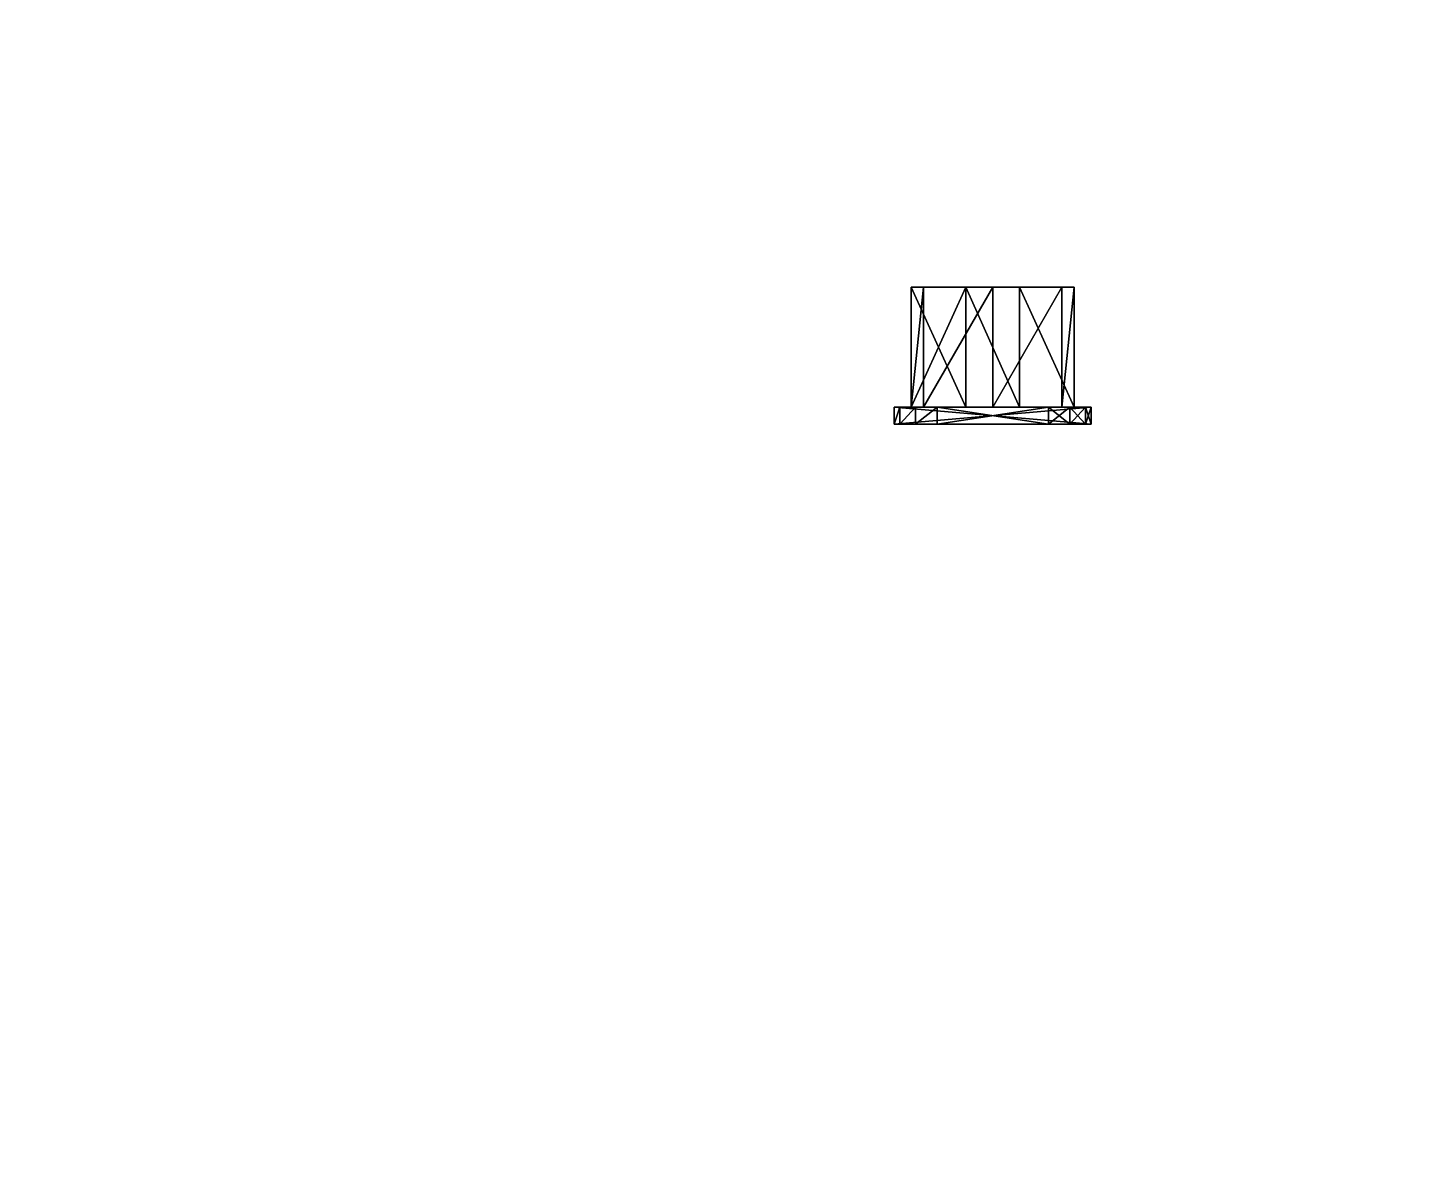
# Model space of a CAD drawing. Extents: x -100 to 4856, y -100 to 4830.
# Drawn here: x 1604.8 to 1766.9, y 4432.5 to 4565 of the extents above; entities that cross this region are included whole.
import ezdxf

# ---------------------------------------------------------------- set-up
doc = ezdxf.new("R2010")
doc.units = 0
for name, color, linetype in [('LAYER0', 7, 'CONTINUOUS'), ('LAYER756', 7, 'CONTINUOUS'), ('LAYER801', 7, 'CONTINUOUS'), ('LAYER810', 7, 'CONTINUOUS'), ('LAYER815', 7, 'CONTINUOUS'), ('LAYER824', 7, 'CONTINUOUS'), ('LAYER87', 9, 'CONTINUOUS')]:
    doc.layers.add(name, color=color, linetype=linetype)

msp = doc.modelspace()

# ---------------------------------------------------------------- linework, layer by layer
at = {"layer": 'LAYER0', "invisible_edges": 1}
for points in [[(4856, 4830, -5), (-100, -100, -5), (-100, 4830, -5), (4856, 4830, -5)], [(-100, -100, -5), (4856, 4830, -5), (4856, -100, -5), (-100, -100, -5)], [(4856, -100), (-100, 4830), (-100, -100), (4856, -100)], [(-100, 4830), (4856, -100), (4856, 4830), (-100, 4830)]]:
    msp.add_3dface(points, dxfattribs=at)
at = {"layer": 'LAYER756', "invisible_edges": 1}
for points in [[(2150, 4710, 81), (626, 4320, 81), (626, 4710, 81), (2150, 4710, 81)], [(626, 4320, 81), (2150, 4710, 81), (2150, 4320, 81), (626, 4320, 81)], [(2150, 4320, 99), (626, 4710, 99), (626, 4320, 99), (2150, 4320, 99)], [(626, 4710, 99), (2150, 4320, 99), (2150, 4710, 99), (626, 4710, 99)]]:
    msp.add_3dface(points, dxfattribs=at)
at = {"layer": 'LAYER801', "invisible_edges": 1}
for points in [[(1308, 4685.4, 535), (2150, 4340, 535), (2150, 4685.4, 535), (1308, 4685.4, 535)], [(2150, 4340, 535), (1308, 4685.4, 535), (1308, 4340, 535), (2150, 4340, 535)], [(1308, 4340, 517), (2150, 4685.4, 517), (2150, 4340, 517), (1308, 4340, 517)], [(2150, 4685.4, 517), (1308, 4340, 517), (1308, 4685.4, 517), (2150, 4685.4, 517)]]:
    msp.add_3dface(points, dxfattribs=at)
at = {"layer": 'LAYER810'}
for points in [[(1709.417, 4520.7, 530.613), (1707.982, 4520.7, 539.5686), (1709.417, 4534.7, 530.613), (1709.417, 4520.7, 530.613)], [(1709.417, 4534.7, 530.613), (1707.982, 4520.7, 539.5686), (1707.982, 4534.7, 539.5686), (1709.417, 4534.7, 530.613)], [(1717.5, 4534.7, 539.5), (1707.982, 4534.7, 539.5686), (1717.5, 4534.7, 546), (1717.5, 4534.7, 539.5)], [(1717.5, 4534.7, 546), (1707.982, 4534.7, 539.5686), (1714.377, 4534.7, 546), (1717.5, 4534.7, 546)], [(1714.377, 4520.7, 546), (1714.377, 4534.7, 546), (1707.982, 4520.7, 539.5686), (1714.377, 4520.7, 546)], [(1707.982, 4520.7, 539.5686), (1714.377, 4534.7, 546), (1707.982, 4534.7, 539.5686), (1707.982, 4520.7, 539.5686)], [(1717.5, 4534.7, 539.5), (1709.417, 4534.7, 530.613), (1707.982, 4534.7, 539.5686), (1717.5, 4534.7, 539.5)], [(1709.417, 4520.7, 530.613), (1709.417, 4534.7, 530.613), (1707.982, 4520.7, 539.5686), (1709.417, 4520.7, 530.613)], [(1707.982, 4520.7, 539.5686), (1709.417, 4534.7, 530.613), (1707.982, 4534.7, 539.5686), (1707.982, 4520.7, 539.5686)], [(1707.982, 4520.7, 539.5686), (1707.982, 4534.7, 539.5686), (1714.377, 4520.7, 546), (1707.982, 4520.7, 539.5686)], [(1714.377, 4520.7, 546), (1707.982, 4534.7, 539.5686), (1714.377, 4534.7, 546), (1714.377, 4520.7, 546)], [(1717.5, 4534.7, 539.5), (1709.417, 4534.7, 530.613), (1707.982, 4534.7, 539.5686), (1717.5, 4534.7, 539.5)], [(1717.5, 4534.7, 539.5), (1707.982, 4534.7, 539.5686), (1717.5, 4534.7, 546), (1717.5, 4534.7, 539.5)], [(1717.5, 4534.7, 546), (1707.982, 4534.7, 539.5686), (1714.377, 4534.7, 546), (1717.5, 4534.7, 546)], [(1717.5, 4534.7, 526.5), (1709.417, 4534.7, 530.613), (1717.5, 4534.7, 533), (1717.5, 4534.7, 526.5)], [(1717.5, 4520.7, 526.5), (1709.417, 4520.7, 530.613), (1717.5, 4534.7, 526.5), (1717.5, 4520.7, 526.5)], [(1717.5, 4534.7, 526.5), (1709.417, 4520.7, 530.613), (1709.417, 4534.7, 530.613), (1717.5, 4534.7, 526.5)], [(1717.5, 4534.7, 533), (1709.417, 4534.7, 530.613), (1717.5, 4534.7, 539.5), (1717.5, 4534.7, 533)], [(1717.5, 4520.7, 526.5), (1717.5, 4534.7, 526.5), (1709.417, 4520.7, 530.613), (1717.5, 4520.7, 526.5)], [(1709.417, 4520.7, 530.613), (1717.5, 4534.7, 526.5), (1709.417, 4534.7, 530.613), (1709.417, 4520.7, 530.613)], [(1717.5, 4534.7, 533), (1717.5, 4534.7, 526.5), (1709.417, 4534.7, 530.613), (1717.5, 4534.7, 533)], [(1717.5, 4534.7, 533), (1709.417, 4534.7, 530.613), (1717.5, 4534.7, 539.5), (1717.5, 4534.7, 533)], [(1714.377, 4520.7, 546), (1720.623, 4520.7, 546), (1714.377, 4534.7, 546), (1714.377, 4520.7, 546)], [(1714.377, 4534.7, 546), (1720.623, 4520.7, 546), (1720.623, 4534.7, 546), (1714.377, 4534.7, 546)], [(1714.377, 4520.7, 546), (1714.377, 4534.7, 546), (1720.623, 4520.7, 546), (1714.377, 4520.7, 546)], [(1720.623, 4520.7, 546), (1714.377, 4534.7, 546), (1720.623, 4534.7, 546), (1720.623, 4520.7, 546)], [(1717.5, 4534.7, 526.5), (1717.5, 4534.7, 533), (1725.583, 4534.7, 530.613), (1717.5, 4534.7, 526.5)], [(1725.583, 4534.7, 530.613), (1717.5, 4534.7, 533), (1727.018, 4534.7, 539.5686), (1725.583, 4534.7, 530.613)], [(1727.018, 4534.7, 539.5686), (1717.5, 4534.7, 533), (1717.5, 4534.7, 539.5), (1727.018, 4534.7, 539.5686)], [(1727.018, 4534.7, 539.5686), (1717.5, 4534.7, 539.5), (1720.623, 4534.7, 546), (1727.018, 4534.7, 539.5686)], [(1720.623, 4534.7, 546), (1717.5, 4534.7, 539.5), (1717.5, 4534.7, 546), (1720.623, 4534.7, 546)], [(1717.5, 4534.7, 526.5), (1725.583, 4534.7, 530.613), (1717.5, 4520.7, 526.5), (1717.5, 4534.7, 526.5)], [(1717.5, 4520.7, 526.5), (1725.583, 4534.7, 530.613), (1725.583, 4520.7, 530.613), (1717.5, 4520.7, 526.5)], [(1725.583, 4520.7, 530.613), (1725.583, 4534.7, 530.613), (1717.5, 4520.7, 526.5), (1725.583, 4520.7, 530.613)], [(1717.5, 4520.7, 526.5), (1725.583, 4534.7, 530.613), (1717.5, 4534.7, 526.5), (1717.5, 4520.7, 526.5)], [(1717.5, 4534.7, 533), (1717.5, 4534.7, 526.5), (1725.583, 4534.7, 530.613), (1717.5, 4534.7, 533)], [(1717.5, 4534.7, 533), (1725.583, 4534.7, 530.613), (1717.5, 4534.7, 539.5), (1717.5, 4534.7, 533)], [(1717.5, 4534.7, 539.5), (1725.583, 4534.7, 530.613), (1727.018, 4534.7, 539.5686), (1717.5, 4534.7, 539.5)], [(1717.5, 4534.7, 539.5), (1727.018, 4534.7, 539.5686), (1717.5, 4534.7, 546), (1717.5, 4534.7, 539.5)], [(1717.5, 4534.7, 546), (1727.018, 4534.7, 539.5686), (1720.623, 4534.7, 546), (1717.5, 4534.7, 546)], [(1727.018, 4534.7, 539.5686), (1720.623, 4534.7, 546), (1727.018, 4520.7, 539.5686), (1727.018, 4534.7, 539.5686)], [(1727.018, 4520.7, 539.5686), (1720.623, 4534.7, 546), (1720.623, 4520.7, 546), (1727.018, 4520.7, 539.5686)], [(1720.623, 4520.7, 546), (1720.623, 4534.7, 546), (1727.018, 4520.7, 539.5686), (1720.623, 4520.7, 546)], [(1727.018, 4520.7, 539.5686), (1720.623, 4534.7, 546), (1727.018, 4534.7, 539.5686), (1727.018, 4520.7, 539.5686)], [(1725.583, 4534.7, 530.613), (1727.018, 4534.7, 539.5686), (1725.583, 4520.7, 530.613), (1725.583, 4534.7, 530.613)], [(1725.583, 4520.7, 530.613), (1727.018, 4534.7, 539.5686), (1727.018, 4520.7, 539.5686), (1725.583, 4520.7, 530.613)], [(1727.018, 4520.7, 539.5686), (1727.018, 4534.7, 539.5686), (1725.583, 4520.7, 530.613), (1727.018, 4520.7, 539.5686)], [(1725.583, 4520.7, 530.613), (1727.018, 4534.7, 539.5686), (1725.583, 4534.7, 530.613), (1725.583, 4520.7, 530.613)], [(1706, 4520.7, 546), (1706, 4520.7, 530), (1729, 4520.7, 546), (1706, 4520.7, 546)], [(1729, 4520.7, 546), (1706, 4520.7, 530), (1729, 4520.7, 530), (1729, 4520.7, 546)], [(1729, 4518.71, 546), (1729, 4520.7, 546), (1706, 4518.71, 546), (1729, 4518.71, 546)], [(1706, 4518.71, 546), (1729, 4520.7, 546), (1706, 4520.7, 546), (1706, 4518.71, 546)], [(1706, 4518.71, 546), (1706, 4520.7, 546), (1706, 4518.71, 530), (1706, 4518.71, 546)], [(1706, 4518.71, 530), (1706, 4520.7, 546), (1706, 4520.7, 530), (1706, 4518.71, 530)], [(1706, 4520.7, 530), (1706, 4518.71, 530), (1706, 4520.7, 546), (1706, 4520.7, 530)], [(1706, 4520.7, 546), (1706, 4518.71, 530), (1706, 4518.71, 546), (1706, 4520.7, 546)], [(1706, 4518.71, 546), (1706, 4520.7, 546), (1729, 4518.71, 546), (1706, 4518.71, 546)], [(1729, 4518.71, 546), (1706, 4520.7, 546), (1729, 4520.7, 546), (1729, 4518.71, 546)], [(1706.67, 4518.71, 527.5), (1706, 4518.71, 530), (1706.67, 4520.7, 527.5), (1706.67, 4518.71, 527.5)], [(1706.67, 4520.7, 527.5), (1706, 4518.71, 530), (1706, 4520.7, 530), (1706.67, 4520.7, 527.5)], [(1706, 4520.7, 530), (1706, 4520.7, 546), (1729, 4520.7, 530), (1706, 4520.7, 530)], [(1729, 4520.7, 530), (1706, 4520.7, 546), (1729, 4520.7, 546), (1729, 4520.7, 530)], [(1706.67, 4520.7, 527.5), (1706, 4520.7, 530), (1728.33, 4520.7, 527.5), (1706.67, 4520.7, 527.5)], [(1728.33, 4520.7, 527.5), (1706, 4520.7, 530), (1729, 4520.7, 530), (1728.33, 4520.7, 527.5)], [(1706, 4520.7, 530), (1729, 4520.7, 530), (1706.67, 4520.7, 527.5), (1706, 4520.7, 530)], [(1706.67, 4518.71, 527.5), (1706.67, 4520.7, 527.5), (1706, 4518.71, 530), (1706.67, 4518.71, 527.5)], [(1706, 4518.71, 530), (1706.67, 4520.7, 527.5), (1706, 4520.7, 530), (1706, 4518.71, 530)], [(1708.5, 4518.71, 525.6699), (1706.67, 4518.71, 527.5), (1708.5, 4520.7, 525.6699), (1708.5, 4518.71, 525.6699)], [(1708.5, 4520.7, 525.6699), (1706.67, 4518.71, 527.5), (1706.67, 4520.7, 527.5), (1708.5, 4520.7, 525.6699)], [(1708.5, 4520.7, 525.6699), (1706.67, 4520.7, 527.5), (1726.5, 4520.7, 525.6699), (1708.5, 4520.7, 525.6699)], [(1726.5, 4520.7, 525.6699), (1706.67, 4520.7, 527.5), (1728.33, 4520.7, 527.5), (1726.5, 4520.7, 525.6699)], [(1706.67, 4520.7, 527.5), (1729, 4520.7, 530), (1728.33, 4520.7, 527.5), (1706.67, 4520.7, 527.5)], [(1706.67, 4520.7, 527.5), (1728.33, 4520.7, 527.5), (1708.5, 4520.7, 525.6699), (1706.67, 4520.7, 527.5)], [(1708.5, 4518.71, 525.6699), (1708.5, 4520.7, 525.6699), (1706.67, 4518.71, 527.5), (1708.5, 4518.71, 525.6699)], [(1706.67, 4518.71, 527.5), (1708.5, 4520.7, 525.6699), (1706.67, 4520.7, 527.5), (1706.67, 4518.71, 527.5)], [(1711, 4518.71, 525), (1708.5, 4518.71, 525.6699), (1711, 4520.7, 525), (1711, 4518.71, 525)], [(1711, 4520.7, 525), (1708.5, 4518.71, 525.6699), (1708.5, 4520.7, 525.6699), (1711, 4520.7, 525)], [(1711, 4520.7, 525), (1708.5, 4520.7, 525.6699), (1724, 4520.7, 525), (1711, 4520.7, 525)], [(1724, 4520.7, 525), (1708.5, 4520.7, 525.6699), (1726.5, 4520.7, 525.6699), (1724, 4520.7, 525)], [(1708.5, 4520.7, 525.6699), (1728.33, 4520.7, 527.5), (1726.5, 4520.7, 525.6699), (1708.5, 4520.7, 525.6699)], [(1708.5, 4520.7, 525.6699), (1726.5, 4520.7, 525.6699), (1711, 4520.7, 525), (1708.5, 4520.7, 525.6699)], [(1711, 4518.71, 525), (1711, 4520.7, 525), (1708.5, 4518.71, 525.6699), (1711, 4518.71, 525)], [(1708.5, 4518.71, 525.6699), (1711, 4520.7, 525), (1708.5, 4520.7, 525.6699), (1708.5, 4518.71, 525.6699)], [(1711, 4520.7, 525), (1711, 4518.71, 525), (1724, 4520.7, 525), (1711, 4520.7, 525)], [(1724, 4520.7, 525), (1711, 4518.71, 525), (1724, 4518.71, 525), (1724, 4520.7, 525)], [(1711, 4518.71, 525), (1711, 4520.7, 525), (1724, 4518.71, 525), (1711, 4518.71, 525)], [(1724, 4518.71, 525), (1711, 4520.7, 525), (1724, 4520.7, 525), (1724, 4518.71, 525)], [(1711, 4520.7, 525), (1726.5, 4520.7, 525.6699), (1724, 4520.7, 525), (1711, 4520.7, 525)], [(1724, 4520.7, 525), (1726.5, 4520.7, 525.6699), (1724, 4518.71, 525), (1724, 4520.7, 525)], [(1724, 4518.71, 525), (1726.5, 4520.7, 525.6699), (1726.5, 4518.71, 525.6699), (1724, 4518.71, 525)], [(1724, 4518.71, 525), (1724, 4520.7, 525), (1726.5, 4518.71, 525.6699), (1724, 4518.71, 525)], [(1726.5, 4518.71, 525.6699), (1724, 4520.7, 525), (1726.5, 4520.7, 525.6699), (1726.5, 4518.71, 525.6699)], [(1726.5, 4520.7, 525.6699), (1728.33, 4520.7, 527.5), (1726.5, 4518.71, 525.6699), (1726.5, 4520.7, 525.6699)], [(1726.5, 4518.71, 525.6699), (1728.33, 4520.7, 527.5), (1728.33, 4518.71, 527.5), (1726.5, 4518.71, 525.6699)], [(1726.5, 4518.71, 525.6699), (1726.5, 4520.7, 525.6699), (1728.33, 4518.71, 527.5), (1726.5, 4518.71, 525.6699)], [(1728.33, 4518.71, 527.5), (1726.5, 4520.7, 525.6699), (1728.33, 4520.7, 527.5), (1728.33, 4518.71, 527.5)], [(1728.33, 4520.7, 527.5), (1729, 4520.7, 530), (1728.33, 4518.71, 527.5), (1728.33, 4520.7, 527.5)], [(1728.33, 4518.71, 527.5), (1729, 4520.7, 530), (1729, 4518.71, 530), (1728.33, 4518.71, 527.5)], [(1728.33, 4518.71, 527.5), (1728.33, 4520.7, 527.5), (1729, 4518.71, 530), (1728.33, 4518.71, 527.5)], [(1729, 4518.71, 530), (1728.33, 4520.7, 527.5), (1729, 4520.7, 530), (1729, 4518.71, 530)], [(1729, 4518.71, 530), (1729, 4518.71, 546), (1729, 4520.7, 530), (1729, 4518.71, 530)], [(1729, 4520.7, 530), (1729, 4518.71, 546), (1729, 4520.7, 546), (1729, 4520.7, 530)], [(1729, 4518.71, 530), (1729, 4520.7, 530), (1729, 4518.71, 546), (1729, 4518.71, 530)], [(1729, 4518.71, 546), (1729, 4520.7, 530), (1729, 4520.7, 546), (1729, 4518.71, 546)], [(1706, 4518.71, 546), (1706, 4518.71, 530), (1729, 4518.71, 546), (1706, 4518.71, 546)], [(1729, 4518.71, 546), (1706, 4518.71, 530), (1729, 4518.71, 530), (1729, 4518.71, 546)], [(1729, 4518.71, 530), (1729, 4518.71, 546), (1706, 4518.71, 530), (1729, 4518.71, 530)], [(1706, 4518.71, 530), (1729, 4518.71, 546), (1706, 4518.71, 546), (1706, 4518.71, 530)], [(1706.67, 4518.71, 527.5), (1728.33, 4518.71, 527.5), (1706, 4518.71, 530), (1706.67, 4518.71, 527.5)], [(1706, 4518.71, 530), (1728.33, 4518.71, 527.5), (1729, 4518.71, 530), (1706, 4518.71, 530)], [(1706, 4518.71, 530), (1729, 4518.71, 530), (1706.67, 4518.71, 527.5), (1706, 4518.71, 530)], [(1708.5, 4518.71, 525.6699), (1728.33, 4518.71, 527.5), (1706.67, 4518.71, 527.5), (1708.5, 4518.71, 525.6699)], [(1706.67, 4518.71, 527.5), (1729, 4518.71, 530), (1728.33, 4518.71, 527.5), (1706.67, 4518.71, 527.5)], [(1706.67, 4518.71, 527.5), (1728.33, 4518.71, 527.5), (1708.5, 4518.71, 525.6699), (1706.67, 4518.71, 527.5)], [(1726.5, 4518.71, 525.6699), (1728.33, 4518.71, 527.5), (1708.5, 4518.71, 525.6699), (1726.5, 4518.71, 525.6699)], [(1711, 4518.71, 525), (1726.5, 4518.71, 525.6699), (1708.5, 4518.71, 525.6699), (1711, 4518.71, 525)], [(1708.5, 4518.71, 525.6699), (1728.33, 4518.71, 527.5), (1726.5, 4518.71, 525.6699), (1708.5, 4518.71, 525.6699)], [(1708.5, 4518.71, 525.6699), (1726.5, 4518.71, 525.6699), (1711, 4518.71, 525), (1708.5, 4518.71, 525.6699)], [(1724, 4518.71, 525), (1726.5, 4518.71, 525.6699), (1711, 4518.71, 525), (1724, 4518.71, 525)], [(1711, 4518.71, 525), (1726.5, 4518.71, 525.6699), (1724, 4518.71, 525), (1711, 4518.71, 525)], [(1720.42, 4518.7, 535.0916), (1720.42, 4518.7, 546), (1714.58, 4518.7, 535.0916), (1720.42, 4518.7, 535.0916)], [(1714.58, 4518.7, 535.0916), (1720.42, 4518.7, 546), (1714.58, 4518.7, 546), (1714.58, 4518.7, 535.0916)]]:
    msp.add_3dface(points, dxfattribs=at)
at = {"layer": 'LAYER815', "invisible_edges": 1}
for points in [[(1308, 4685.4, 317), (2150, 4340, 317), (2150, 4685.4, 317), (1308, 4685.4, 317)], [(2150, 4340, 317), (1308, 4685.4, 317), (1308, 4340, 317), (2150, 4340, 317)], [(1308, 4340, 299), (2150, 4685.4, 299), (2150, 4340, 299), (1308, 4340, 299)], [(2150, 4685.4, 299), (1308, 4340, 299), (1308, 4685.4, 299), (2150, 4685.4, 299)]]:
    msp.add_3dface(points, dxfattribs=at)
at = {"layer": 'LAYER824'}
for points in [[(1709.417, 4520.7, 312.613), (1707.982, 4520.7, 321.5686), (1709.417, 4534.7, 312.613), (1709.417, 4520.7, 312.613)], [(1709.417, 4534.7, 312.613), (1707.982, 4520.7, 321.5686), (1707.982, 4534.7, 321.5686), (1709.417, 4534.7, 312.613)], [(1717.5, 4534.7, 321.5), (1707.982, 4534.7, 321.5686), (1717.5, 4534.7, 328), (1717.5, 4534.7, 321.5)], [(1717.5, 4534.7, 328), (1707.982, 4534.7, 321.5686), (1714.377, 4534.7, 328), (1717.5, 4534.7, 328)], [(1714.377, 4520.7, 328), (1714.377, 4534.7, 328), (1707.982, 4520.7, 321.5686), (1714.377, 4520.7, 328)], [(1707.982, 4520.7, 321.5686), (1714.377, 4534.7, 328), (1707.982, 4534.7, 321.5686), (1707.982, 4520.7, 321.5686)], [(1717.5, 4534.7, 321.5), (1709.417, 4534.7, 312.613), (1707.982, 4534.7, 321.5686), (1717.5, 4534.7, 321.5)], [(1709.417, 4520.7, 312.613), (1709.417, 4534.7, 312.613), (1707.982, 4520.7, 321.5686), (1709.417, 4520.7, 312.613)], [(1707.982, 4520.7, 321.5686), (1709.417, 4534.7, 312.613), (1707.982, 4534.7, 321.5686), (1707.982, 4520.7, 321.5686)], [(1707.982, 4520.7, 321.5686), (1707.982, 4534.7, 321.5686), (1714.377, 4520.7, 328), (1707.982, 4520.7, 321.5686)], [(1714.377, 4520.7, 328), (1707.982, 4534.7, 321.5686), (1714.377, 4534.7, 328), (1714.377, 4520.7, 328)], [(1717.5, 4534.7, 321.5), (1709.417, 4534.7, 312.613), (1707.982, 4534.7, 321.5686), (1717.5, 4534.7, 321.5)], [(1717.5, 4534.7, 321.5), (1707.982, 4534.7, 321.5686), (1717.5, 4534.7, 328), (1717.5, 4534.7, 321.5)], [(1717.5, 4534.7, 328), (1707.982, 4534.7, 321.5686), (1714.377, 4534.7, 328), (1717.5, 4534.7, 328)], [(1717.5, 4534.7, 308.5), (1709.417, 4534.7, 312.613), (1717.5, 4534.7, 315), (1717.5, 4534.7, 308.5)], [(1717.5, 4520.7, 308.5), (1709.417, 4520.7, 312.613), (1717.5, 4534.7, 308.5), (1717.5, 4520.7, 308.5)], [(1717.5, 4534.7, 308.5), (1709.417, 4520.7, 312.613), (1709.417, 4534.7, 312.613), (1717.5, 4534.7, 308.5)], [(1717.5, 4534.7, 315), (1709.417, 4534.7, 312.613), (1717.5, 4534.7, 321.5), (1717.5, 4534.7, 315)], [(1717.5, 4520.7, 308.5), (1717.5, 4534.7, 308.5), (1709.417, 4520.7, 312.613), (1717.5, 4520.7, 308.5)], [(1709.417, 4520.7, 312.613), (1717.5, 4534.7, 308.5), (1709.417, 4534.7, 312.613), (1709.417, 4520.7, 312.613)], [(1717.5, 4534.7, 315), (1717.5, 4534.7, 308.5), (1709.417, 4534.7, 312.613), (1717.5, 4534.7, 315)], [(1717.5, 4534.7, 315), (1709.417, 4534.7, 312.613), (1717.5, 4534.7, 321.5), (1717.5, 4534.7, 315)], [(1714.377, 4520.7, 328), (1720.623, 4520.7, 328), (1714.377, 4534.7, 328), (1714.377, 4520.7, 328)], [(1714.377, 4534.7, 328), (1720.623, 4520.7, 328), (1720.623, 4534.7, 328), (1714.377, 4534.7, 328)], [(1714.377, 4520.7, 328), (1714.377, 4534.7, 328), (1720.623, 4520.7, 328), (1714.377, 4520.7, 328)], [(1720.623, 4520.7, 328), (1714.377, 4534.7, 328), (1720.623, 4534.7, 328), (1720.623, 4520.7, 328)], [(1717.5, 4534.7, 308.5), (1717.5, 4534.7, 315), (1725.583, 4534.7, 312.613), (1717.5, 4534.7, 308.5)], [(1725.583, 4534.7, 312.613), (1717.5, 4534.7, 315), (1727.018, 4534.7, 321.5686), (1725.583, 4534.7, 312.613)], [(1727.018, 4534.7, 321.5686), (1717.5, 4534.7, 315), (1717.5, 4534.7, 321.5), (1727.018, 4534.7, 321.5686)], [(1727.018, 4534.7, 321.5686), (1717.5, 4534.7, 321.5), (1720.623, 4534.7, 328), (1727.018, 4534.7, 321.5686)], [(1720.623, 4534.7, 328), (1717.5, 4534.7, 321.5), (1717.5, 4534.7, 328), (1720.623, 4534.7, 328)], [(1717.5, 4534.7, 308.5), (1725.583, 4534.7, 312.613), (1717.5, 4520.7, 308.5), (1717.5, 4534.7, 308.5)], [(1717.5, 4520.7, 308.5), (1725.583, 4534.7, 312.613), (1725.583, 4520.7, 312.613), (1717.5, 4520.7, 308.5)], [(1725.583, 4520.7, 312.613), (1725.583, 4534.7, 312.613), (1717.5, 4520.7, 308.5), (1725.583, 4520.7, 312.613)], [(1717.5, 4520.7, 308.5), (1725.583, 4534.7, 312.613), (1717.5, 4534.7, 308.5), (1717.5, 4520.7, 308.5)], [(1717.5, 4534.7, 315), (1717.5, 4534.7, 308.5), (1725.583, 4534.7, 312.613), (1717.5, 4534.7, 315)], [(1717.5, 4534.7, 315), (1725.583, 4534.7, 312.613), (1717.5, 4534.7, 321.5), (1717.5, 4534.7, 315)], [(1717.5, 4534.7, 321.5), (1725.583, 4534.7, 312.613), (1727.018, 4534.7, 321.5686), (1717.5, 4534.7, 321.5)], [(1717.5, 4534.7, 321.5), (1727.018, 4534.7, 321.5686), (1717.5, 4534.7, 328), (1717.5, 4534.7, 321.5)], [(1717.5, 4534.7, 328), (1727.018, 4534.7, 321.5686), (1720.623, 4534.7, 328), (1717.5, 4534.7, 328)], [(1727.018, 4534.7, 321.5686), (1720.623, 4534.7, 328), (1727.018, 4520.7, 321.5686), (1727.018, 4534.7, 321.5686)], [(1727.018, 4520.7, 321.5686), (1720.623, 4534.7, 328), (1720.623, 4520.7, 328), (1727.018, 4520.7, 321.5686)], [(1720.623, 4520.7, 328), (1720.623, 4534.7, 328), (1727.018, 4520.7, 321.5686), (1720.623, 4520.7, 328)], [(1727.018, 4520.7, 321.5686), (1720.623, 4534.7, 328), (1727.018, 4534.7, 321.5686), (1727.018, 4520.7, 321.5686)], [(1725.583, 4534.7, 312.613), (1727.018, 4534.7, 321.5686), (1725.583, 4520.7, 312.613), (1725.583, 4534.7, 312.613)], [(1725.583, 4520.7, 312.613), (1727.018, 4534.7, 321.5686), (1727.018, 4520.7, 321.5686), (1725.583, 4520.7, 312.613)], [(1727.018, 4520.7, 321.5686), (1727.018, 4534.7, 321.5686), (1725.583, 4520.7, 312.613), (1727.018, 4520.7, 321.5686)], [(1725.583, 4520.7, 312.613), (1727.018, 4534.7, 321.5686), (1725.583, 4534.7, 312.613), (1725.583, 4520.7, 312.613)], [(1706, 4520.7, 328), (1706, 4520.7, 312), (1729, 4520.7, 328), (1706, 4520.7, 328)], [(1729, 4520.7, 328), (1706, 4520.7, 312), (1729, 4520.7, 312), (1729, 4520.7, 328)], [(1729, 4518.71, 328), (1729, 4520.7, 328), (1706, 4518.71, 328), (1729, 4518.71, 328)], [(1706, 4518.71, 328), (1729, 4520.7, 328), (1706, 4520.7, 328), (1706, 4518.71, 328)], [(1706, 4518.71, 328), (1706, 4520.7, 328), (1706, 4518.71, 312), (1706, 4518.71, 328)], [(1706, 4518.71, 312), (1706, 4520.7, 328), (1706, 4520.7, 312), (1706, 4518.71, 312)], [(1706, 4520.7, 312), (1706, 4518.71, 312), (1706, 4520.7, 328), (1706, 4520.7, 312)], [(1706, 4520.7, 328), (1706, 4518.71, 312), (1706, 4518.71, 328), (1706, 4520.7, 328)], [(1706, 4518.71, 328), (1706, 4520.7, 328), (1729, 4518.71, 328), (1706, 4518.71, 328)], [(1729, 4518.71, 328), (1706, 4520.7, 328), (1729, 4520.7, 328), (1729, 4518.71, 328)], [(1706.67, 4518.71, 309.5), (1706, 4518.71, 312), (1706.67, 4520.7, 309.5), (1706.67, 4518.71, 309.5)], [(1706.67, 4520.7, 309.5), (1706, 4518.71, 312), (1706, 4520.7, 312), (1706.67, 4520.7, 309.5)], [(1706, 4520.7, 312), (1706, 4520.7, 328), (1729, 4520.7, 312), (1706, 4520.7, 312)], [(1729, 4520.7, 312), (1706, 4520.7, 328), (1729, 4520.7, 328), (1729, 4520.7, 312)], [(1706.67, 4520.7, 309.5), (1706, 4520.7, 312), (1728.33, 4520.7, 309.5), (1706.67, 4520.7, 309.5)], [(1728.33, 4520.7, 309.5), (1706, 4520.7, 312), (1729, 4520.7, 312), (1728.33, 4520.7, 309.5)], [(1706, 4520.7, 312), (1729, 4520.7, 312), (1706.67, 4520.7, 309.5), (1706, 4520.7, 312)], [(1706.67, 4518.71, 309.5), (1706.67, 4520.7, 309.5), (1706, 4518.71, 312), (1706.67, 4518.71, 309.5)], [(1706, 4518.71, 312), (1706.67, 4520.7, 309.5), (1706, 4520.7, 312), (1706, 4518.71, 312)], [(1708.5, 4518.71, 307.6699), (1706.67, 4518.71, 309.5), (1708.5, 4520.7, 307.6699), (1708.5, 4518.71, 307.6699)], [(1708.5, 4520.7, 307.6699), (1706.67, 4518.71, 309.5), (1706.67, 4520.7, 309.5), (1708.5, 4520.7, 307.6699)], [(1708.5, 4520.7, 307.6699), (1706.67, 4520.7, 309.5), (1726.5, 4520.7, 307.6699), (1708.5, 4520.7, 307.6699)], [(1726.5, 4520.7, 307.6699), (1706.67, 4520.7, 309.5), (1728.33, 4520.7, 309.5), (1726.5, 4520.7, 307.6699)], [(1706.67, 4520.7, 309.5), (1729, 4520.7, 312), (1728.33, 4520.7, 309.5), (1706.67, 4520.7, 309.5)], [(1706.67, 4520.7, 309.5), (1728.33, 4520.7, 309.5), (1708.5, 4520.7, 307.6699), (1706.67, 4520.7, 309.5)], [(1708.5, 4518.71, 307.6699), (1708.5, 4520.7, 307.6699), (1706.67, 4518.71, 309.5), (1708.5, 4518.71, 307.6699)], [(1706.67, 4518.71, 309.5), (1708.5, 4520.7, 307.6699), (1706.67, 4520.7, 309.5), (1706.67, 4518.71, 309.5)], [(1711, 4518.71, 307), (1708.5, 4518.71, 307.6699), (1711, 4520.7, 307), (1711, 4518.71, 307)], [(1711, 4520.7, 307), (1708.5, 4518.71, 307.6699), (1708.5, 4520.7, 307.6699), (1711, 4520.7, 307)], [(1711, 4520.7, 307), (1708.5, 4520.7, 307.6699), (1724, 4520.7, 307), (1711, 4520.7, 307)], [(1724, 4520.7, 307), (1708.5, 4520.7, 307.6699), (1726.5, 4520.7, 307.6699), (1724, 4520.7, 307)], [(1708.5, 4520.7, 307.6699), (1728.33, 4520.7, 309.5), (1726.5, 4520.7, 307.6699), (1708.5, 4520.7, 307.6699)], [(1708.5, 4520.7, 307.6699), (1726.5, 4520.7, 307.6699), (1711, 4520.7, 307), (1708.5, 4520.7, 307.6699)], [(1711, 4518.71, 307), (1711, 4520.7, 307), (1708.5, 4518.71, 307.6699), (1711, 4518.71, 307)], [(1708.5, 4518.71, 307.6699), (1711, 4520.7, 307), (1708.5, 4520.7, 307.6699), (1708.5, 4518.71, 307.6699)], [(1711, 4520.7, 307), (1711, 4518.71, 307), (1724, 4520.7, 307), (1711, 4520.7, 307)], [(1724, 4520.7, 307), (1711, 4518.71, 307), (1724, 4518.71, 307), (1724, 4520.7, 307)], [(1711, 4518.71, 307), (1711, 4520.7, 307), (1724, 4518.71, 307), (1711, 4518.71, 307)], [(1724, 4518.71, 307), (1711, 4520.7, 307), (1724, 4520.7, 307), (1724, 4518.71, 307)], [(1711, 4520.7, 307), (1726.5, 4520.7, 307.6699), (1724, 4520.7, 307), (1711, 4520.7, 307)], [(1724, 4520.7, 307), (1726.5, 4520.7, 307.6699), (1724, 4518.71, 307), (1724, 4520.7, 307)], [(1724, 4518.71, 307), (1726.5, 4520.7, 307.6699), (1726.5, 4518.71, 307.6699), (1724, 4518.71, 307)], [(1724, 4518.71, 307), (1724, 4520.7, 307), (1726.5, 4518.71, 307.6699), (1724, 4518.71, 307)], [(1726.5, 4518.71, 307.6699), (1724, 4520.7, 307), (1726.5, 4520.7, 307.6699), (1726.5, 4518.71, 307.6699)], [(1726.5, 4520.7, 307.6699), (1728.33, 4520.7, 309.5), (1726.5, 4518.71, 307.6699), (1726.5, 4520.7, 307.6699)], [(1726.5, 4518.71, 307.6699), (1728.33, 4520.7, 309.5), (1728.33, 4518.71, 309.5), (1726.5, 4518.71, 307.6699)], [(1726.5, 4518.71, 307.6699), (1726.5, 4520.7, 307.6699), (1728.33, 4518.71, 309.5), (1726.5, 4518.71, 307.6699)], [(1728.33, 4518.71, 309.5), (1726.5, 4520.7, 307.6699), (1728.33, 4520.7, 309.5), (1728.33, 4518.71, 309.5)], [(1728.33, 4520.7, 309.5), (1729, 4520.7, 312), (1728.33, 4518.71, 309.5), (1728.33, 4520.7, 309.5)], [(1728.33, 4518.71, 309.5), (1729, 4520.7, 312), (1729, 4518.71, 312), (1728.33, 4518.71, 309.5)], [(1728.33, 4518.71, 309.5), (1728.33, 4520.7, 309.5), (1729, 4518.71, 312), (1728.33, 4518.71, 309.5)], [(1729, 4518.71, 312), (1728.33, 4520.7, 309.5), (1729, 4520.7, 312), (1729, 4518.71, 312)], [(1729, 4518.71, 312), (1729, 4518.71, 328), (1729, 4520.7, 312), (1729, 4518.71, 312)], [(1729, 4520.7, 312), (1729, 4518.71, 328), (1729, 4520.7, 328), (1729, 4520.7, 312)], [(1729, 4518.71, 312), (1729, 4520.7, 312), (1729, 4518.71, 328), (1729, 4518.71, 312)], [(1729, 4518.71, 328), (1729, 4520.7, 312), (1729, 4520.7, 328), (1729, 4518.71, 328)], [(1706, 4518.71, 328), (1706, 4518.71, 312), (1729, 4518.71, 328), (1706, 4518.71, 328)], [(1729, 4518.71, 328), (1706, 4518.71, 312), (1729, 4518.71, 312), (1729, 4518.71, 328)], [(1729, 4518.71, 312), (1729, 4518.71, 328), (1706, 4518.71, 312), (1729, 4518.71, 312)], [(1706, 4518.71, 312), (1729, 4518.71, 328), (1706, 4518.71, 328), (1706, 4518.71, 312)], [(1706.67, 4518.71, 309.5), (1728.33, 4518.71, 309.5), (1706, 4518.71, 312), (1706.67, 4518.71, 309.5)], [(1706, 4518.71, 312), (1728.33, 4518.71, 309.5), (1729, 4518.71, 312), (1706, 4518.71, 312)], [(1706, 4518.71, 312), (1729, 4518.71, 312), (1706.67, 4518.71, 309.5), (1706, 4518.71, 312)], [(1708.5, 4518.71, 307.6699), (1728.33, 4518.71, 309.5), (1706.67, 4518.71, 309.5), (1708.5, 4518.71, 307.6699)], [(1706.67, 4518.71, 309.5), (1729, 4518.71, 312), (1728.33, 4518.71, 309.5), (1706.67, 4518.71, 309.5)], [(1706.67, 4518.71, 309.5), (1728.33, 4518.71, 309.5), (1708.5, 4518.71, 307.6699), (1706.67, 4518.71, 309.5)], [(1726.5, 4518.71, 307.6699), (1728.33, 4518.71, 309.5), (1708.5, 4518.71, 307.6699), (1726.5, 4518.71, 307.6699)], [(1711, 4518.71, 307), (1726.5, 4518.71, 307.6699), (1708.5, 4518.71, 307.6699), (1711, 4518.71, 307)], [(1708.5, 4518.71, 307.6699), (1728.33, 4518.71, 309.5), (1726.5, 4518.71, 307.6699), (1708.5, 4518.71, 307.6699)], [(1708.5, 4518.71, 307.6699), (1726.5, 4518.71, 307.6699), (1711, 4518.71, 307), (1708.5, 4518.71, 307.6699)], [(1724, 4518.71, 307), (1726.5, 4518.71, 307.6699), (1711, 4518.71, 307), (1724, 4518.71, 307)], [(1711, 4518.71, 307), (1726.5, 4518.71, 307.6699), (1724, 4518.71, 307), (1711, 4518.71, 307)], [(1720.42, 4518.7, 317.0916), (1720.42, 4518.7, 328), (1714.58, 4518.7, 317.0916), (1720.42, 4518.7, 317.0916)], [(1714.58, 4518.7, 317.0916), (1720.42, 4518.7, 328), (1714.58, 4518.7, 328), (1714.58, 4518.7, 317.0916)]]:
    msp.add_3dface(points, dxfattribs=at)
at = {"layer": 'LAYER87', "invisible_edges": 1}
for points in [[(2250, 4730, 755), (590, 4298, 755), (590, 4730, 755), (2250, 4730, 755)], [(590, 4298, 755), (2250, 4730, 755), (2250, 4298, 755), (590, 4298, 755)], [(2250, 4298, 773), (590, 4730, 773), (590, 4298, 773), (2250, 4298, 773)], [(590, 4730, 773), (2250, 4298, 773), (2250, 4730, 773), (590, 4730, 773)]]:
    msp.add_3dface(points, dxfattribs=at)

doc.saveas('drawing.dxf')
